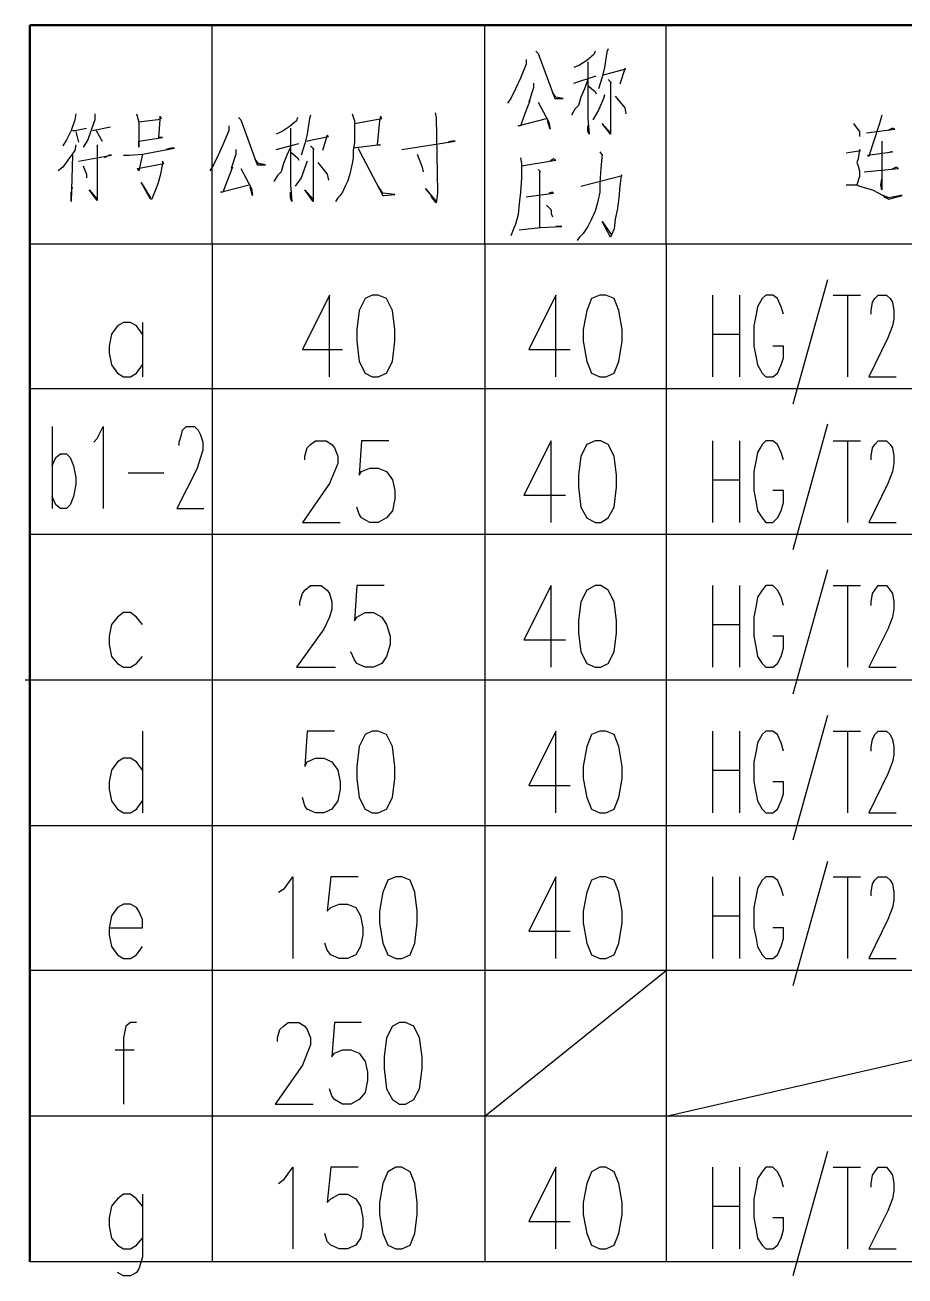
# Model space of a CAD drawing. Header units: millimetres. Extents: x -830 to 4759, y -3917 to 4295.
# Drawn here: x 3052 to 3535, y 631 to 1320 of the extents above; entities that cross this region are included whole.
import ezdxf

# ---------------------------------------------------------------- set-up
doc = ezdxf.new("R2010")
doc.units = ezdxf.units.MM
doc.layers.add('1', color=7, linetype='Continuous')

msp = doc.modelspace()

# ---------------------------------------------------------------- linework, layer by layer
at = {"layer": '1', "color": 0, "lineweight": 50}
for points in [[(3054.22, 1319.52), (4253.81, 1319.52), (4253.81, 1198.97)], [(3054.22, 1198.97), (3054.22, 1319.52)], [(3054.22, 1119.47), (3054.22, 1198.97)], [(3054.22, 1039.33), (3054.22, 1119.47)], [(3054.22, 959.18), (3054.22, 1039.33)], [(3054.22, 879.03), (3054.22, 959.18)], [(3054.22, 799.54), (3054.22, 879.03)], [(3054.22, 719.39), (3054.22, 799.54)], [(3054.22, 639.24), (3054.22, 719.39)]]:
    msp.add_lwpolyline(points, dxfattribs=at)
at = {"layer": '1', "color": 0, "lineweight": 25}
for points in [[(3154.56, 1198.97), (3154.56, 1319.52)], [(3304.43, 1198.97), (3304.43, 1319.52)], [(3404.13, 1198.97), (3404.13, 1319.52)], [(3327.24, 1300.62), (3327.24, 1298.01), (3323.98, 1290.19), (3321.37, 1284.33), (3318.77, 1279.12), (3316.81, 1276.51)], [(3332.45, 1305.18), (3333.75, 1303.88), (3342.88, 1279.12), (3343.53, 1279.12), (3347.44, 1279.12), (3343.53, 1279.77), (3341.57, 1282.37)], [(3365.03, 1305.18), (3364.38, 1303.23), (3360.47, 1299.97), (3356.56, 1297.36), (3353.3, 1296.06)], [(3372.2, 1306.48), (3371.55, 1304.53), (3370.24, 1296.06), (3368.94, 1290.84), (3366.99, 1284.33)], [(3361.12, 1299.32), (3361.12, 1268.04), (3361.77, 1259.57), (3361.12, 1260.87), (3361.12, 1264.13)], [(3369.59, 1292.15), (3381.97, 1295.41), (3381.32, 1295.41), (3378.71, 1286.94)], [(3331.15, 1287.59), (3331.15, 1284.98), (3328.54, 1277.16), (3329.19, 1277.81), (3326.59, 1271.3), (3323.98, 1264.13), (3322.68, 1264.13), (3338.32, 1268.04)], [(3361.12, 1289.54), (3359.17, 1284.33), (3357.21, 1279.77), (3355.91, 1275.21), (3353.95, 1273.25), (3352, 1269.99)], [(3353.3, 1287.59), (3365.68, 1291.5)], [(3372.2, 1289.54), (3374.15, 1287.59), (3373.5, 1288.24), (3373.5, 1267.39), (3373.5, 1262.17), (3373.5, 1259.57), (3368.94, 1265.43), (3373.5, 1260.22)], [(3361.12, 1286.28), (3365.03, 1283.03), (3365.68, 1281.72)], [(3370.24, 1281.07), (3369.59, 1279.12), (3366.99, 1272.6), (3363.73, 1267.39)], [(3376.11, 1280.42), (3381.32, 1273.9), (3381.97, 1270.65)], [(3333.75, 1277.16), (3339.62, 1266.08), (3340.27, 1262.17), (3338.97, 1266.74)], [(3079.63, 1270.65), (3078.98, 1267.39), (3077.02, 1261.52), (3074.42, 1256.31), (3072.46, 1253.05)], [(3090.06, 1270.65), (3090.06, 1267.39), (3087.45, 1260.22), (3086.15, 1256.31), (3083.54, 1252.4)], [(3112.86, 1270.65), (3114.16, 1266.08), (3114.16, 1252.4), (3114.16, 1255.66), (3127.2, 1257.61), (3125.24, 1257.61), (3125.89, 1267.39), (3125.89, 1269.34), (3126.55, 1268.04), (3124.59, 1267.39), (3114.16, 1266.08)], [(3168.9, 1268.69), (3170.2, 1267.39), (3179.32, 1242.63), (3179.98, 1242.63), (3183.89, 1242.63), (3179.98, 1243.28), (3178.02, 1245.88)], [(3201.48, 1268.69), (3200.83, 1266.74), (3196.92, 1263.48), (3193.01, 1260.87), (3189.75, 1259.57)], [(3208.65, 1269.99), (3208, 1268.04), (3206.69, 1259.57), (3205.39, 1254.36), (3203.43, 1247.84)], [(3231.45, 1270.65), (3232.76, 1266.74), (3232.76, 1262.83), (3232.76, 1258.26), (3232.76, 1255.01), (3232.1, 1250.45), (3232.1, 1246.54), (3231.45, 1243.28), (3230.8, 1240.02), (3230.15, 1237.41), (3228.85, 1233.5), (3227.54, 1230.9), (3226.24, 1227.64), (3224.94, 1225.68), (3223.63, 1224.38), (3222.33, 1222.43)], [(3232.76, 1265.43), (3247.74, 1268.04), (3247.09, 1269.34), (3246.44, 1266.74), (3245.14, 1253.7), (3247.09, 1253.7), (3232.1, 1251.75)], [(3277.06, 1271.3), (3277.72, 1268.69), (3278.37, 1227.64), (3278.37, 1226.99), (3277.72, 1221.78), (3275.11, 1225.03), (3275.11, 1225.68), (3271.85, 1229.59), (3277.72, 1222.43)], [(3522.72, 1269.99), (3521.41, 1265.43), (3517.51, 1253.7), (3515.55, 1247.19), (3514.9, 1247.84), (3528.58, 1249.79), (3527.93, 1249.79), (3525.98, 1249.14)], [(3077.68, 1261.52), (3078.98, 1261.52), (3085.49, 1262.83)], [(3079.63, 1260.87), (3080.93, 1255.01)], [(3088.75, 1261.52), (3098.53, 1263.48)], [(3090.71, 1261.52), (3093.97, 1255.66)], [(3163.69, 1264.13), (3163.69, 1261.52), (3160.43, 1253.7), (3157.82, 1247.84), (3155.22, 1242.63), (3153.26, 1239.37)], [(3197.57, 1262.83), (3197.57, 1231.55), (3198.22, 1222.43), (3197.57, 1224.38), (3197.57, 1227.64)], [(3507.08, 1265.43), (3509.03, 1262.83), (3510.34, 1260.87), (3510.34, 1258.26)], [(3514.25, 1260.22), (3529.89, 1262.17), (3528.58, 1262.83), (3525.98, 1261.52)], [(3079.63, 1253.7), (3078.98, 1250.45), (3075.07, 1245.23), (3072.46, 1241.32), (3069.86, 1239.37)], [(3091.36, 1253.7), (3091.36, 1233.5), (3091.36, 1226.99), (3091.36, 1223.73), (3091.36, 1223.08), (3086.8, 1228.94), (3091.36, 1223.73)], [(3197.57, 1252.4), (3195.61, 1247.84), (3193.66, 1243.28), (3192.36, 1238.72), (3190.4, 1236.76), (3188.45, 1233.5)], [(3189.75, 1251.1), (3202.13, 1254.36)], [(3208.65, 1253.05), (3210.6, 1251.1), (3209.95, 1251.75), (3209.95, 1230.9), (3209.95, 1225.68), (3209.95, 1222.43), (3205.39, 1228.94), (3209.95, 1223.73)], [(3206.04, 1255.66), (3218.42, 1258.26), (3217.77, 1258.92), (3215.16, 1250.45)], [(3258.82, 1251.1), (3288.14, 1255.66), (3286.19, 1255.66), (3284.23, 1255.01)], [(3522.72, 1255.66), (3522.72, 1228.94), (3522.07, 1231.55), (3522.72, 1234.81)], [(3077.68, 1247.84), (3077.02, 1222.43), (3077.02, 1226.99), (3077.68, 1230.25)], [(3080.93, 1244.58), (3099.18, 1247.84), (3097.87, 1247.84), (3095.27, 1246.54)], [(3105.69, 1247.84), (3108.95, 1247.84), (3116.12, 1248.49), (3133.71, 1251.75), (3131.76, 1251.75), (3129.15, 1251.1)], [(3116.12, 1248.49), (3114.16, 1239.37), (3113.51, 1240.67), (3127.85, 1243.28), (3127.2, 1244.58), (3127.2, 1243.28), (3125.89, 1236.76), (3124.59, 1232.2), (3123.29, 1228.94), (3121.98, 1225.68), (3121.33, 1223.73), (3120.68, 1223.73), (3115.47, 1232.85), (3120.68, 1224.38)], [(3167.6, 1251.1), (3167.6, 1248.49), (3164.99, 1240.67), (3165.64, 1241.32), (3163.03, 1234.81), (3160.43, 1227.64), (3159.13, 1227.64), (3174.76, 1231.55)], [(3197.57, 1249.79), (3201.48, 1246.54), (3202.13, 1245.23)], [(3234.71, 1251.75), (3235.36, 1250.45), (3248.39, 1225.68), (3249.05, 1225.68), (3254.91, 1226.34), (3248.39, 1226.99), (3245.79, 1230.9)], [(3267.29, 1248.49), (3269.9, 1241.32), (3270.55, 1238.72)], [(3323.98, 1246.54), (3324.63, 1243.28), (3324.63, 1235.46), (3323.98, 1227.64), (3323.33, 1221.12), (3322.68, 1215.26), (3321.37, 1210.05), (3320.07, 1206.79), (3318.77, 1203.53)], [(3324.63, 1241.97), (3343.53, 1245.23), (3342.22, 1245.88), (3340.27, 1244.58)], [(3367.64, 1249.79), (3368.94, 1247.84), (3368.94, 1248.49), (3368.29, 1240.67), (3367.64, 1232.85), (3367.64, 1227.64), (3366.33, 1221.78), (3365.03, 1217.21), (3363.08, 1212.65), (3361.12, 1208.74), (3358.51, 1204.83), (3356.56, 1202.88), (3355.26, 1200.92)], [(3503.17, 1249.14), (3510.99, 1250.45), (3510.34, 1251.1), (3509.69, 1245.88), (3509.03, 1243.93), (3509.69, 1241.97), (3510.34, 1239.37), (3510.34, 1238.72), (3510.34, 1236.11), (3509.03, 1231.55)], [(3083.54, 1241.97), (3085.49, 1237.41), (3085.49, 1235.46)], [(3170.2, 1240.67), (3176.07, 1229.59), (3176.72, 1225.68), (3175.42, 1230.25)], [(3206.69, 1244.58), (3206.04, 1242.63), (3203.43, 1235.46), (3200.18, 1230.9)], [(3212.56, 1243.93), (3217.77, 1237.41), (3218.42, 1234.16)], [(3333.75, 1240.02), (3335.06, 1238.72), (3334.41, 1238.72), (3334.41, 1208.09)], [(3512.94, 1238.72), (3531.84, 1240.67), (3530.54, 1241.32), (3527.93, 1240.02)], [(3357.21, 1230.9), (3380.02, 1236.76), (3379.37, 1236.76), (3378.71, 1230.9), (3378.06, 1224.38), (3377.41, 1218.52), (3376.11, 1212.65), (3375.46, 1207.44), (3374.15, 1204.18), (3373.5, 1202.88), (3368.94, 1211.35), (3374.15, 1204.18)], [(3327.24, 1225.03), (3342.22, 1226.99), (3341.57, 1227.64), (3339.62, 1226.99)], [(3503.17, 1231.55), (3506.43, 1231.55), (3509.03, 1231.55), (3510.34, 1230.9), (3517.51, 1228.94), (3523.37, 1225.68), (3524.02, 1225.03), (3526.63, 1223.73), (3533.8, 1225.68), (3533.14, 1225.68), (3526.63, 1224.38), (3523.37, 1225.68)], [(3338.32, 1220.47), (3340.92, 1217.87), (3340.92, 1215.91), (3341.57, 1213.96)], [(3323.33, 1206.79), (3335.06, 1208.09), (3346.79, 1208.74), (3345.48, 1208.74), (3343.53, 1208.74)], [(4253.81, 1198.97), (3054.22, 1198.97)], [(3154.56, 1198.97), (3154.56, 1119.47)], [(3304.43, 1198.97), (3304.43, 1119.47)], [(3404.13, 1198.97), (3404.13, 1119.47)], [(3492.74, 1179.42), (3473.85, 1111)], [(3219.07, 1125.99), (3219.07, 1170.95), (3204.09, 1140.98), (3226.24, 1140.98)], [(3242.53, 1170.95), (3238.62, 1169), (3235.36, 1162.48), (3234.06, 1152.05), (3234.06, 1145.54), (3235.36, 1134.46), (3238.62, 1127.94), (3242.53, 1125.99), (3245.79, 1125.99), (3250.35, 1127.94), (3253.61, 1134.46), (3254.91, 1145.54), (3254.91, 1152.05), (3253.61, 1162.48), (3250.35, 1169), (3245.79, 1170.95), (3242.53, 1170.95)], [(3343.53, 1125.99), (3343.53, 1170.95), (3328.54, 1140.98), (3351.35, 1140.98)], [(3367.64, 1170.95), (3363.08, 1169), (3360.47, 1162.48), (3358.51, 1152.05), (3358.51, 1145.54), (3360.47, 1134.46), (3363.08, 1127.94), (3367.64, 1125.99), (3370.9, 1125.99), (3375.46, 1127.94), (3378.06, 1134.46), (3380.02, 1145.54), (3380.02, 1152.05), (3378.06, 1162.48), (3375.46, 1169), (3370.9, 1170.95), (3367.64, 1170.95)], [(3429.54, 1170.95), (3429.54, 1125.99)], [(3444.53, 1170.95), (3444.53, 1125.99)], [(3468.64, 1160.52), (3467.33, 1164.43), (3465.38, 1169), (3462.77, 1170.95), (3458.86, 1170.95), (3456.91, 1169), (3454.3, 1164.43), (3453.65, 1160.52), (3452.35, 1154.01), (3452.35, 1142.93), (3453.65, 1136.42), (3454.3, 1132.51), (3456.91, 1127.94), (3458.86, 1125.99), (3462.77, 1125.99), (3465.38, 1127.94), (3467.33, 1132.51), (3468.64, 1136.42), (3468.64, 1142.93), (3462.77, 1142.93)], [(3496, 1170.95), (3510.99, 1170.95)], [(3503.82, 1170.95), (3503.82, 1125.99)], [(3516.85, 1160.52), (3516.85, 1162.48), (3517.51, 1167.04), (3518.81, 1169), (3520.76, 1170.95), (3525.32, 1170.95), (3527.28, 1169), (3528.58, 1167.04), (3529.23, 1162.48), (3529.23, 1157.92), (3528.58, 1154.01), (3525.98, 1147.49), (3515.55, 1125.99), (3530.54, 1125.99)], [(3116.12, 1149.45), (3112.86, 1154.01), (3109.6, 1155.96), (3105.69, 1155.96), (3102.44, 1154.01), (3099.18, 1149.45), (3097.87, 1142.93), (3097.87, 1139.02), (3099.18, 1132.51), (3102.44, 1127.94), (3105.69, 1125.99), (3109.6, 1125.99), (3112.86, 1127.94), (3116.12, 1132.51)], [(3116.12, 1155.96), (3116.12, 1125.99)], [(3429.54, 1149.45), (3444.53, 1149.45)], [(4253.81, 1119.47), (3054.22, 1119.47)], [(3154.56, 1119.47), (3154.56, 1039.33)], [(3304.43, 1119.47), (3304.43, 1039.33)], [(3404.13, 1119.47), (3404.13, 1039.33)], [(3066.6, 1098.62), (3066.6, 1053.66)], [(3089.4, 1090.15), (3091.36, 1092.11), (3094.62, 1098.62), (3094.62, 1053.66)], [(3136.32, 1088.2), (3136.32, 1090.15), (3137.62, 1094.06), (3138.27, 1096.67), (3140.23, 1098.62), (3144.79, 1098.62), (3146.74, 1096.67), (3148.05, 1094.06), (3149.35, 1090.15), (3149.35, 1085.59), (3148.05, 1081.68), (3146.09, 1075.17), (3135.02, 1053.66), (3150, 1053.66)], [(3492.74, 1099.93), (3473.85, 1030.86)], [(3205.39, 1080.38), (3205.39, 1082.33), (3206.69, 1086.89), (3208.65, 1088.85), (3211.25, 1090.8), (3217.12, 1090.8), (3220.38, 1088.85), (3221.68, 1086.89), (3223.63, 1082.33), (3223.63, 1078.42), (3221.68, 1073.86), (3219.07, 1067.35), (3204.09, 1045.84), (3224.94, 1045.84)], [(3251.65, 1090.8), (3236.67, 1090.8), (3235.36, 1071.91), (3236.67, 1073.86), (3241.23, 1075.82), (3245.79, 1075.82), (3250.35, 1073.86), (3253.61, 1069.3), (3254.91, 1063.44), (3254.91, 1058.88), (3253.61, 1052.36), (3250.35, 1048.45), (3245.79, 1045.84), (3241.23, 1045.84), (3236.67, 1048.45), (3235.36, 1050.4), (3234.06, 1054.31)], [(3340.92, 1045.84), (3340.92, 1090.8), (3325.93, 1060.83), (3348.74, 1060.83)], [(3365.03, 1090.8), (3360.47, 1088.85), (3357.21, 1082.33), (3355.91, 1071.91), (3355.91, 1065.39), (3357.21, 1054.31), (3360.47, 1048.45), (3365.03, 1045.84), (3368.29, 1045.84), (3372.2, 1048.45), (3375.46, 1054.31), (3376.76, 1065.39), (3376.76, 1071.91), (3375.46, 1082.33), (3372.2, 1088.85), (3368.29, 1090.8), (3365.03, 1090.8)], [(3429.54, 1090.8), (3429.54, 1045.84)], [(3444.53, 1090.8), (3444.53, 1045.84)], [(3468.64, 1080.38), (3467.33, 1084.29), (3465.38, 1088.85), (3462.77, 1090.8), (3458.86, 1090.8), (3456.91, 1088.85), (3454.3, 1084.29), (3453.65, 1080.38), (3452.35, 1073.86), (3452.35, 1063.44), (3453.65, 1056.92), (3454.3, 1052.36), (3456.91, 1048.45), (3458.86, 1045.84), (3462.77, 1045.84), (3465.38, 1048.45), (3467.33, 1052.36), (3468.64, 1056.92), (3468.64, 1063.44), (3462.77, 1063.44)], [(3496, 1090.8), (3510.99, 1090.8)], [(3503.82, 1090.8), (3503.82, 1045.84)], [(3516.85, 1080.38), (3516.85, 1082.33), (3517.51, 1086.89), (3518.81, 1088.85), (3520.76, 1090.8), (3525.32, 1090.8), (3527.28, 1088.85), (3528.58, 1086.89), (3529.23, 1082.33), (3529.23, 1078.42), (3528.58, 1073.86), (3525.98, 1067.35), (3515.55, 1045.84), (3530.54, 1045.84)], [(3066.6, 1077.12), (3068.55, 1081.68), (3071.16, 1083.64), (3074.42, 1083.64), (3076.37, 1081.68), (3078.33, 1077.12), (3079.63, 1070.6), (3079.63, 1066.69), (3078.33, 1060.18), (3076.37, 1055.62), (3074.42, 1053.66), (3071.16, 1053.66), (3068.55, 1055.62), (3066.6, 1060.18)], [(3108.3, 1073.21), (3127.85, 1073.21)], [(3429.54, 1069.3), (3444.53, 1069.3)], [(4253.81, 1039.33), (3054.22, 1039.33)], [(3154.56, 1039.33), (3154.56, 959.18)], [(3304.43, 1039.33), (3304.43, 959.18)], [(3404.13, 1039.33), (3404.13, 959.18)], [(3492.74, 1019.78), (3473.85, 951.36)], [(3202.78, 1000.23), (3202.78, 1002.19), (3204.09, 1006.75), (3205.39, 1008.7), (3208.65, 1011.31), (3214.51, 1011.31), (3217.77, 1008.7), (3219.07, 1006.75), (3220.38, 1002.19), (3220.38, 998.28), (3219.07, 993.72), (3215.81, 987.2), (3200.83, 966.35), (3222.33, 966.35)], [(3249.05, 1011.31), (3234.06, 1011.31), (3232.76, 991.76), (3234.06, 993.72), (3238.62, 996.32), (3243.18, 996.32), (3247.74, 993.72), (3250.35, 989.81), (3252.3, 983.29), (3252.3, 978.73), (3250.35, 972.21), (3247.74, 968.3), (3243.18, 966.35), (3238.62, 966.35), (3234.06, 968.3), (3232.76, 970.26), (3230.8, 974.82)], [(3340.92, 966.35), (3340.92, 1011.31), (3325.93, 981.33), (3348.74, 981.33)], [(3365.03, 1011.31), (3360.47, 1008.7), (3357.21, 1002.19), (3355.91, 991.76), (3355.91, 985.24), (3357.21, 974.82), (3360.47, 968.3), (3365.03, 966.35), (3368.29, 966.35), (3372.2, 968.3), (3375.46, 974.82), (3376.76, 985.24), (3376.76, 991.76), (3375.46, 1002.19), (3372.2, 1008.7), (3368.29, 1011.31), (3365.03, 1011.31)], [(3429.54, 1011.31), (3429.54, 966.35)], [(3444.53, 1011.31), (3444.53, 966.35)], [(3468.64, 1000.23), (3467.33, 1004.79), (3465.38, 1008.7), (3462.77, 1011.31), (3458.86, 1011.31), (3456.91, 1008.7), (3454.3, 1004.79), (3453.65, 1000.23), (3452.35, 993.72), (3452.35, 983.29), (3453.65, 976.77), (3454.3, 972.21), (3456.91, 968.3), (3458.86, 966.35), (3462.77, 966.35), (3465.38, 968.3), (3467.33, 972.21), (3468.64, 976.77), (3468.64, 983.29), (3462.77, 983.29)], [(3496, 1011.31), (3510.99, 1011.31)], [(3503.82, 1011.31), (3503.82, 966.35)], [(3516.85, 1000.23), (3516.85, 1002.19), (3517.51, 1006.75), (3518.81, 1008.7), (3520.76, 1011.31), (3525.32, 1011.31), (3527.28, 1008.7), (3528.58, 1006.75), (3529.23, 1002.19), (3529.23, 998.28), (3528.58, 993.72), (3525.98, 987.2), (3515.55, 966.35), (3530.54, 966.35)], [(3116.12, 989.81), (3112.86, 993.72), (3109.6, 996.32), (3105.69, 996.32), (3102.44, 993.72), (3099.18, 989.81), (3097.87, 983.29), (3097.87, 978.73), (3099.18, 972.21), (3102.44, 968.3), (3105.69, 966.35), (3109.6, 966.35), (3112.86, 968.3), (3116.12, 972.21)], [(3429.54, 989.81), (3444.53, 989.81)], [(4251.21, 959.18), (3051.61, 959.18)], [(3154.56, 959.18), (3154.56, 879.03)], [(3304.43, 959.18), (3304.43, 879.03)], [(3404.13, 959.18), (3404.13, 879.03)], [(3492.74, 939.63), (3473.85, 871.21)], [(3116.12, 931.16), (3116.12, 886.2)], [(3221.68, 931.16), (3206.69, 931.16), (3205.39, 911.61), (3206.69, 914.22), (3211.25, 916.17), (3215.81, 916.17), (3220.38, 914.22), (3223.63, 909.66), (3224.94, 903.14), (3224.94, 899.23), (3223.63, 892.72), (3220.38, 888.16), (3215.81, 886.2), (3211.25, 886.2), (3206.69, 888.16), (3205.39, 890.11), (3204.09, 894.67)], [(3242.53, 931.16), (3238.62, 929.21), (3235.36, 922.69), (3234.06, 911.61), (3234.06, 905.1), (3235.36, 894.67), (3238.62, 888.16), (3242.53, 886.2), (3245.79, 886.2), (3250.35, 888.16), (3253.61, 894.67), (3254.91, 905.1), (3254.91, 911.61), (3253.61, 922.69), (3250.35, 929.21), (3245.79, 931.16), (3242.53, 931.16)], [(3343.53, 886.2), (3343.53, 931.16), (3328.54, 901.19), (3351.35, 901.19)], [(3367.64, 931.16), (3363.08, 929.21), (3360.47, 922.69), (3358.51, 911.61), (3358.51, 905.1), (3360.47, 894.67), (3363.08, 888.16), (3367.64, 886.2), (3370.9, 886.2), (3375.46, 888.16), (3378.06, 894.67), (3380.02, 905.1), (3380.02, 911.61), (3378.06, 922.69), (3375.46, 929.21), (3370.9, 931.16), (3367.64, 931.16)], [(3429.54, 931.16), (3429.54, 886.2)], [(3444.53, 931.16), (3444.53, 886.2)], [(3468.64, 920.08), (3467.33, 924.65), (3465.38, 929.21), (3462.77, 931.16), (3458.86, 931.16), (3456.91, 929.21), (3454.3, 924.65), (3453.65, 920.08), (3452.35, 914.22), (3452.35, 903.14), (3453.65, 896.63), (3454.3, 892.72), (3456.91, 888.16), (3458.86, 886.2), (3462.77, 886.2), (3465.38, 888.16), (3467.33, 892.72), (3468.64, 896.63), (3468.64, 903.14), (3462.77, 903.14)], [(3496, 931.16), (3510.99, 931.16)], [(3503.82, 931.16), (3503.82, 886.2)], [(3516.85, 920.08), (3516.85, 922.69), (3517.51, 926.6), (3518.81, 929.21), (3520.76, 931.16), (3525.32, 931.16), (3527.28, 929.21), (3528.58, 926.6), (3529.23, 922.69), (3529.23, 918.13), (3528.58, 914.22), (3525.98, 907.7), (3515.55, 886.2), (3530.54, 886.2)], [(3116.12, 909.66), (3112.86, 914.22), (3109.6, 916.17), (3105.69, 916.17), (3102.44, 914.22), (3099.18, 909.66), (3097.87, 903.14), (3097.87, 899.23), (3099.18, 892.72), (3102.44, 888.16), (3105.69, 886.2), (3109.6, 886.2), (3112.86, 888.16), (3116.12, 892.72)], [(3429.54, 909.66), (3444.53, 909.66)], [(4253.81, 879.03), (3054.22, 879.03)], [(3154.56, 879.03), (3154.56, 799.54)], [(3304.43, 879.03), (3304.43, 799.54)], [(3404.13, 879.03), (3404.13, 799.54)], [(3492.74, 859.49), (3473.85, 791.07)], [(3191.05, 842.54), (3194.31, 844.5), (3198.87, 851.01), (3198.87, 806.05)], [(3234.71, 851.01), (3219.72, 851.01), (3217.77, 832.12), (3219.72, 834.07), (3224.29, 836.03), (3228.85, 836.03), (3233.41, 834.07), (3236.01, 829.51), (3237.32, 823), (3237.32, 819.09), (3236.01, 812.57), (3233.41, 808.01), (3228.85, 806.05), (3224.29, 806.05), (3219.72, 808.01), (3217.77, 810.62), (3216.47, 814.53)], [(3255.56, 851.01), (3251, 849.06), (3248.39, 842.54), (3246.44, 832.12), (3246.44, 825.6), (3248.39, 814.53), (3251, 808.01), (3255.56, 806.05), (3258.82, 806.05), (3263.38, 808.01), (3265.99, 814.53), (3267.29, 825.6), (3267.29, 832.12), (3265.99, 842.54), (3263.38, 849.06), (3258.82, 851.01), (3255.56, 851.01)], [(3343.53, 806.05), (3343.53, 851.01), (3328.54, 821.04), (3351.35, 821.04)], [(3367.64, 851.01), (3363.08, 849.06), (3360.47, 842.54), (3358.51, 832.12), (3358.51, 825.6), (3360.47, 814.53), (3363.08, 808.01), (3367.64, 806.05), (3370.9, 806.05), (3375.46, 808.01), (3378.06, 814.53), (3380.02, 825.6), (3380.02, 832.12), (3378.06, 842.54), (3375.46, 849.06), (3370.9, 851.01), (3367.64, 851.01)], [(3429.54, 851.01), (3429.54, 806.05)], [(3444.53, 851.01), (3444.53, 806.05)], [(3468.64, 840.59), (3467.33, 844.5), (3465.38, 849.06), (3462.77, 851.01), (3458.86, 851.01), (3456.91, 849.06), (3454.3, 844.5), (3453.65, 840.59), (3452.35, 834.07), (3452.35, 823), (3453.65, 817.13), (3454.3, 812.57), (3456.91, 808.01), (3458.86, 806.05), (3462.77, 806.05), (3465.38, 808.01), (3467.33, 812.57), (3468.64, 817.13), (3468.64, 823), (3462.77, 823)], [(3496, 851.01), (3510.99, 851.01)], [(3503.82, 851.01), (3503.82, 806.05)], [(3516.85, 840.59), (3516.85, 842.54), (3517.51, 847.11), (3518.81, 849.06), (3520.76, 851.01), (3525.32, 851.01), (3527.28, 849.06), (3528.58, 847.11), (3529.23, 842.54), (3529.23, 837.98), (3528.58, 834.07), (3525.98, 827.56), (3515.55, 806.05), (3530.54, 806.05)], [(3097.87, 823), (3116.12, 823), (3116.12, 827.56), (3114.16, 832.12), (3112.86, 834.07), (3109.6, 836.03), (3105.69, 836.03), (3102.44, 834.07), (3099.18, 829.51), (3097.87, 823), (3097.87, 819.09), (3099.18, 812.57), (3102.44, 808.01), (3105.69, 806.05), (3109.6, 806.05), (3112.86, 808.01), (3116.12, 812.57)], [(3429.54, 829.51), (3444.53, 829.51)], [(4253.81, 799.54), (3054.22, 799.54)], [(3154.56, 799.54), (3154.56, 719.39)], [(3304.43, 799.54), (3304.43, 719.39)], [(3304.43, 719.39), (3404.13, 799.54)], [(3404.13, 799.54), (3404.13, 719.39)], [(3404.13, 719.39), (3754.04, 799.54)], [(3112.86, 770.87), (3109.6, 770.87), (3107, 768.91), (3105.69, 762.4), (3105.69, 725.91)], [(3190.4, 760.44), (3190.4, 762.4), (3191.71, 766.96), (3193.66, 768.91), (3196.27, 770.87), (3202.13, 770.87), (3205.39, 768.91), (3206.69, 766.96), (3208.65, 762.4), (3208.65, 758.49), (3206.69, 753.93), (3204.09, 747.41), (3189.1, 725.91), (3209.95, 725.91)], [(3236.67, 770.87), (3221.68, 770.87), (3220.38, 751.97), (3221.68, 753.93), (3226.24, 755.88), (3230.8, 755.88), (3235.36, 753.93), (3238.62, 749.37), (3239.92, 743.5), (3239.92, 738.94), (3238.62, 732.42), (3235.36, 728.51), (3230.8, 725.91), (3226.24, 725.91), (3221.68, 728.51), (3220.38, 730.47), (3219.07, 734.38)], [(3257.52, 770.87), (3253.61, 768.91), (3250.35, 762.4), (3249.05, 751.97), (3249.05, 745.46), (3250.35, 734.38), (3253.61, 728.51), (3257.52, 725.91), (3260.77, 725.91), (3265.34, 728.51), (3268.59, 734.38), (3269.9, 745.46), (3269.9, 751.97), (3268.59, 762.4), (3265.34, 768.91), (3260.77, 770.87), (3257.52, 770.87)], [(3101.13, 755.88), (3111.56, 755.88)], [(4253.81, 719.39), (3054.22, 719.39)], [(3154.56, 719.39), (3154.56, 639.24)], [(3304.43, 719.39), (3304.43, 639.24)], [(3404.13, 719.39), (3404.13, 639.24)], [(3492.74, 699.84), (3473.85, 631.43)], [(3191.05, 682.25), (3194.31, 684.86), (3198.87, 691.37), (3198.87, 646.41)], [(3234.71, 691.37), (3219.72, 691.37), (3217.77, 671.82), (3219.72, 673.78), (3224.29, 676.39), (3228.85, 676.39), (3233.41, 673.78), (3236.01, 669.87), (3237.32, 663.35), (3237.32, 658.79), (3236.01, 652.28), (3233.41, 648.37), (3228.85, 646.41), (3224.29, 646.41), (3219.72, 648.37), (3217.77, 650.32), (3216.47, 654.88)], [(3255.56, 691.37), (3251, 688.77), (3248.39, 682.25), (3246.44, 671.82), (3246.44, 665.31), (3248.39, 654.88), (3251, 648.37), (3255.56, 646.41), (3258.82, 646.41), (3263.38, 648.37), (3265.99, 654.88), (3267.29, 665.31), (3267.29, 671.82), (3265.99, 682.25), (3263.38, 688.77), (3258.82, 691.37), (3255.56, 691.37)], [(3343.53, 646.41), (3343.53, 691.37), (3328.54, 661.4), (3351.35, 661.4)], [(3367.64, 691.37), (3363.08, 688.77), (3360.47, 682.25), (3358.51, 671.82), (3358.51, 665.31), (3360.47, 654.88), (3363.08, 648.37), (3367.64, 646.41), (3370.9, 646.41), (3375.46, 648.37), (3378.06, 654.88), (3380.02, 665.31), (3380.02, 671.82), (3378.06, 682.25), (3375.46, 688.77), (3370.9, 691.37), (3367.64, 691.37)], [(3429.54, 691.37), (3429.54, 646.41)], [(3444.53, 691.37), (3444.53, 646.41)], [(3468.64, 680.3), (3467.33, 684.86), (3465.38, 688.77), (3462.77, 691.37), (3458.86, 691.37), (3456.91, 688.77), (3454.3, 684.86), (3453.65, 680.3), (3452.35, 673.78), (3452.35, 663.35), (3453.65, 656.84), (3454.3, 652.28), (3456.91, 648.37), (3458.86, 646.41), (3462.77, 646.41), (3465.38, 648.37), (3467.33, 652.28), (3468.64, 656.84), (3468.64, 663.35), (3462.77, 663.35)], [(3496, 691.37), (3510.99, 691.37)], [(3503.82, 691.37), (3503.82, 646.41)], [(3516.85, 680.3), (3516.85, 682.25), (3517.51, 686.81), (3518.81, 688.77), (3520.76, 691.37), (3525.32, 691.37), (3527.28, 688.77), (3528.58, 686.81), (3529.23, 682.25), (3529.23, 678.34), (3528.58, 673.78), (3525.98, 667.26), (3515.55, 646.41), (3530.54, 646.41)], [(3116.12, 669.87), (3112.86, 673.78), (3109.6, 676.39), (3105.69, 676.39), (3102.44, 673.78), (3099.18, 669.87), (3097.87, 663.35), (3097.87, 658.79), (3099.18, 652.28), (3102.44, 648.37), (3105.69, 646.41), (3109.6, 646.41), (3112.86, 648.37), (3116.12, 652.28)], [(3116.12, 676.39), (3116.12, 641.85), (3114.16, 635.34), (3112.86, 633.38), (3109.6, 631.43), (3105.69, 631.43), (3102.44, 633.38)], [(3429.54, 669.87), (3444.53, 669.87)], [(4253.81, 639.24), (3054.22, 639.24)]]:
    msp.add_lwpolyline(points, dxfattribs=at)

doc.saveas('drawing.dxf')
